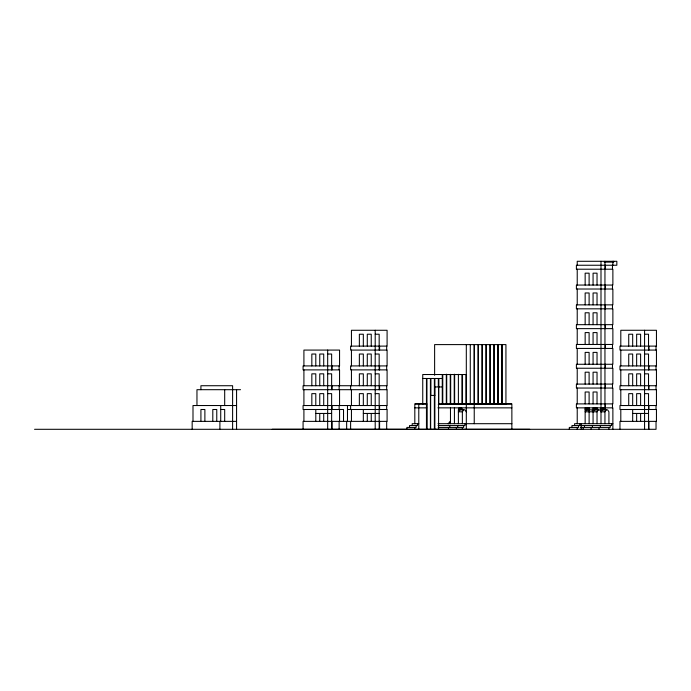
<?xml version="1.0" encoding="UTF-8"?>
<svg xmlns="http://www.w3.org/2000/svg" width="691" height="691" viewBox="0 0 691 691"><rect width="100%" height="100%" fill="white"/><g stroke="black" fill="none" stroke-linecap="round" stroke-linejoin="round"><path stroke-width="1.04" d="M458.392 423.695L458.392 409.832L459.049 407.854L459.714 409.832L458.392 411.81L462.357 411.81L463.678 409.832M461.035 409.832L461.692 407.854L462.357 409.832M595.711 409.832L596.376 407.854L597.033 409.832M603.632 409.832L604.297 407.854L604.953 409.832M585.813 410.825L585.147 409.832L585.813 407.854L586.469 409.832L585.147 411.81L597.033 411.81L598.354 409.832M588.447 410.825L589.112 409.832L588.447 407.854L587.791 409.832L589.112 411.81M593.733 410.825L593.068 409.832L593.733 407.854L594.39 409.832L593.068 411.81L591.755 409.832L586.469 409.832M594.39 409.832L599.676 409.832L600.997 411.81L602.31 409.832L601.654 407.854L600.997 409.832L601.654 410.825M604.953 423.695L604.953 411.81L606.275 409.832M448.226 423.842L449.806 421.605L449.806 423.583M415.231 403.89L426.701 403.89L414.816 403.89L414.816 423.695M604.202 262.114L613.703 262.114L613.703 261.293M375.204 334.228L379.169 334.228L379.169 350.078M644.565 334.228L648.529 334.228L648.529 350.078M327.672 354.034L331.637 354.034L331.637 369.884M375.204 354.034L379.169 354.034L379.169 369.884M644.565 354.034L648.529 354.034L648.529 369.884M327.672 373.84L331.637 373.84L331.637 389.689M375.204 373.84L379.169 373.84L379.169 389.689M644.565 373.84L648.529 373.84L648.529 389.689M466.313 374.522L422.745 374.522L422.745 404.304M422.745 378.487L442.551 378.487M442.551 386.951L434.622 386.951L434.622 395.425M240.528 389.689L196.961 389.689L196.961 405.531M327.672 393.645L331.637 393.645L331.637 429.301M375.204 393.645L379.169 393.645L379.169 429.301M644.565 393.645L648.529 393.645L648.529 429.301M434.872 395.425L430.666 395.425L430.666 429.301M438.586 403.89L511.867 403.89L511.867 429.301M438.284 404.304L511.452 403.89M236.572 405.531L192.996 405.531L192.996 421.372M414.816 407.854L426.701 407.854M437.964 407.854L511.867 407.854M220.723 409.495L224.687 409.495L224.687 421.372M347.478 409.495L387.09 409.495L387.09 421.372L303.081 421.372L303.081 429.301M459.714 409.832L464.991 409.832L466.313 411.81M602.31 409.832L607.596 409.832L608.918 411.81L608.918 423.695M600.997 411.81L604.953 411.81M315.796 413.451L331.637 413.451M363.328 413.451L379.169 413.451M632.68 413.451L648.529 413.451M236.572 421.372L192.167 421.372L192.167 429.301M418.781 423.695L412.181 423.695L412.181 425.561M438.051 423.695L511.867 423.695M612.874 423.695L574.584 423.695L574.584 425.561M438.051 425.561L464.991 425.561L464.991 423.695M580.31 425.561L611.561 425.561L611.561 423.695M438.154 427.427L463.678 427.427L463.678 425.561M580.31 427.427L610.239 427.427L610.239 425.561M34.55 429.301L656.035 429.301L656.035 421.372M458.392 409.832L459.049 410.825M656.035 346.113L656.035 350.078M656.035 365.919L656.035 369.884M656.035 385.725L656.035 389.689M656.035 405.531L656.035 409.495M648.944 346.113L648.944 350.078M648.944 365.919L648.944 369.884M648.944 385.725L648.944 389.689M648.944 405.531L648.944 409.495M648.944 421.372L648.944 429.301M644.565 330.272L644.565 429.301M640.609 346.113L640.609 334.228L636.644 334.228L636.644 346.113M640.609 365.919L640.609 354.034L636.644 354.034L636.644 365.919M640.609 385.725L640.609 373.84L636.644 373.84L636.644 385.725M640.609 405.531L640.609 393.645L636.644 393.645L636.644 405.531M640.609 413.451L640.609 421.372M636.644 413.451L636.644 421.372M632.68 346.113L632.68 334.228L628.724 334.228L628.724 346.113M632.68 365.919L632.68 354.034L628.724 354.034L628.724 365.919M632.68 385.725L632.68 373.84L628.724 373.84L628.724 385.725M632.68 405.531L632.68 393.645L628.724 393.645L628.724 405.531M632.68 409.495L632.68 421.372M620.803 346.113L620.803 330.272L656.45 330.272L656.45 346.113L619.974 346.113L619.974 350.078L656.45 350.078L656.45 365.919L619.974 365.919L619.974 369.884L656.45 369.884L656.45 385.725L619.974 385.725L619.974 389.689L656.45 389.689L656.45 405.531L619.974 405.531L619.974 409.495L656.45 409.495L656.45 421.372L619.974 421.372L619.974 429.301M620.803 350.078L620.803 365.919M620.803 369.884L620.803 385.725M620.803 389.689L620.803 405.531M620.803 409.495L620.803 421.372M612.874 261.293L612.874 265.249M612.874 429.301L612.874 407.854L576.398 407.854L576.398 403.89L612.874 403.89L612.874 388.048L576.398 388.048L576.398 384.084L612.874 384.084L612.874 368.243L576.398 368.243L576.398 364.278L612.874 364.278L612.874 348.437L576.398 348.437L576.398 344.472L612.874 344.472L612.874 328.631L576.398 328.631L576.398 324.666L612.874 324.666L612.874 308.825L576.398 308.825L576.398 304.861L612.874 304.861L612.874 289.019L576.398 289.019L576.398 285.055L612.874 285.055L612.874 269.214L576.398 269.214L576.398 265.249L616.838 265.249L616.838 261.293L577.227 261.293L577.227 265.249M612.468 265.249L612.468 269.214M612.468 285.055L612.468 289.019M612.468 304.861L612.468 308.825M612.468 324.666L612.468 328.631M612.468 344.472L612.468 348.437M612.468 364.278L612.468 368.243M612.468 384.084L612.468 388.048M612.468 403.89L612.468 407.854M608.918 427.427L608.918 429.301M605.368 265.249L605.368 269.214M605.368 285.055L605.368 289.019M605.368 304.861L605.368 308.825M605.368 324.666L605.368 328.631M605.368 344.472L605.368 348.437M605.368 364.278L605.368 368.243M605.368 384.084L605.368 388.048M605.368 403.89L605.368 407.854M604.953 261.293L604.953 409.962M602.975 407.854L602.975 409.832M600.997 261.293L600.997 423.695M600.332 425.561L600.332 427.427M599.011 427.427L599.011 429.301M597.033 285.055L597.033 273.17L593.068 273.17L593.068 285.055M597.033 304.861L597.033 292.975L593.068 292.975L593.068 304.861M597.033 324.666L597.033 312.781L593.068 312.781L593.068 324.666M597.033 344.472L597.033 332.587L593.068 332.587L593.068 344.472M597.033 364.278L597.033 352.393L593.068 352.393L593.068 364.278M597.033 384.084L597.033 372.199L593.068 372.199L593.068 384.084M597.033 403.89L597.033 392.004L593.068 392.004L593.068 403.89M597.033 407.854L597.033 409.962M597.033 411.81L597.033 423.695M595.055 407.854L595.055 409.832M593.068 407.854L593.068 423.695M592.412 425.561L592.412 427.427M591.09 427.427L591.09 429.301M589.112 285.055L589.112 273.17L585.147 273.17L585.147 285.055M589.112 304.861L589.112 292.975L585.147 292.975L585.147 304.861M589.112 324.666L589.112 312.781L585.147 312.781L585.147 324.666M589.112 344.472L589.112 332.587L585.147 332.587L585.147 344.472M589.112 364.278L589.112 352.393L585.147 352.393L585.147 364.278M589.112 384.084L589.112 372.199L585.147 372.199L585.147 384.084M589.112 403.89L589.112 392.004L585.147 392.004L585.147 403.89M589.112 407.854L589.112 423.695M587.134 407.854L587.134 409.832M585.147 407.854L585.147 423.695M584.491 425.561L584.491 427.427M583.169 427.427L583.169 429.301M581.191 423.695L581.191 429.301M579.87 423.695L579.87 425.561L571.949 425.561L571.949 427.427M578.548 425.561L578.548 427.427L569.306 427.427L569.306 429.301M577.227 269.214L577.227 285.055M577.227 289.019L577.227 304.861M577.227 308.825L577.227 324.666M577.227 328.631L577.227 344.472M577.227 348.437L577.227 364.278M577.227 368.243L577.227 384.084M577.227 388.048L577.227 403.89M577.227 407.854L577.227 423.695M577.227 427.427L577.227 429.301M529.695 429.301L272.219 429.301M502.176 344.602L502.176 404.304M501.761 344.602L501.761 404.304M498.22 344.602L498.22 404.304M497.805 344.602L497.805 404.304M494.255 344.602L494.255 404.304M493.84 344.602L493.84 404.304M490.29 344.602L490.29 404.304M489.884 344.602L489.884 404.304M486.334 344.602L486.334 404.304M485.92 344.602L485.92 404.304M482.37 344.602L482.37 404.304M481.955 344.602L481.955 404.304M478.414 344.602L478.414 404.304M477.999 344.602L477.999 404.304M474.449 344.602L474.449 404.304M474.233 403.89L474.233 423.695M474.035 344.602L474.035 404.304M470.277 344.602L470.277 403.89L505.933 404.304L505.933 344.602L434.622 344.602L434.622 375.308M466.494 374.453L466.494 404.304M466.313 344.602L466.313 429.301M466.08 374.453L466.08 404.304M462.504 374.453L462.504 404.304M462.357 374.522L462.357 404.304M462.357 411.81L462.357 423.695M462.357 427.427L462.357 429.301M462.089 374.453L462.089 404.304M460.37 407.854L460.37 409.832M458.392 374.297L458.392 404.304M457.736 425.561L457.736 427.427M456.414 427.427L456.414 429.301M454.635 374.297L454.635 404.304M454.428 407.854L454.428 423.695M454.229 374.297L454.229 404.304M450.679 374.375L450.679 404.304M450.472 407.854L450.472 423.695M450.264 374.375L450.264 404.304M449.806 425.561L449.806 427.427M448.494 427.427L448.494 429.301M446.714 374.297L446.714 404.304M446.3 374.297L446.3 404.304M442.689 374.453L442.689 404.304M442.551 374.522L442.551 404.304M442.275 374.453L442.275 404.304M438.837 378.487L438.837 386.951M438.699 386.183L438.699 404.304M438.586 386.951L438.586 429.301M438.336 378.487L438.336 386.951M434.872 378.487L434.872 429.301M434.38 378.487L434.38 429.301M430.916 378.487L430.916 395.425M430.415 378.487L430.415 429.301M426.952 378.487L426.952 429.301M426.701 403.89L426.701 429.301M426.459 378.487L426.459 429.301M418.781 403.89L418.781 429.301M417.459 423.695L417.459 425.561L409.538 425.561L409.538 427.427M416.137 425.561L416.137 427.427L406.895 427.427L406.895 429.301M414.816 427.427L414.816 429.301M386.684 346.113L386.684 350.078M386.684 365.919L386.684 369.884M386.684 385.725L386.684 389.689M386.684 405.531L386.684 409.495M386.684 421.372L386.684 429.301M379.584 346.113L379.584 350.078M379.584 365.919L379.584 369.884M379.584 385.725L379.584 389.689M379.584 405.531L379.584 409.495M379.584 421.372L379.584 429.301M375.204 330.272L375.204 429.301M371.248 346.113L371.248 334.228L367.284 334.228L367.284 346.113M371.248 365.919L371.248 354.034L367.284 354.034L367.284 365.919M371.248 385.725L371.248 373.84L367.284 373.84L367.284 385.725M371.248 405.531L371.248 393.645L367.284 393.645L367.284 405.531M371.248 413.451L371.248 421.372M367.284 413.451L367.284 421.372M363.328 346.113L363.328 334.228L359.363 334.228L359.363 346.113M363.328 365.919L363.328 354.034L359.363 354.034L359.363 365.919M363.328 385.725L363.328 373.84L359.363 373.84L359.363 385.725M363.328 405.531L363.328 393.645L359.363 393.645L359.363 405.531M363.328 409.495L363.328 421.372M351.443 346.113L351.443 330.272L387.09 330.272L387.09 346.113L350.613 346.113L350.613 350.078L387.09 350.078L387.09 365.919L350.613 365.919L350.613 369.884L387.09 369.884L387.09 385.725L303.081 385.725L303.081 389.689L387.09 389.689L387.09 405.531L303.081 405.531L303.081 409.495L343.522 409.495L343.522 421.372M351.443 350.078L351.443 365.919M351.443 369.884L351.443 385.725M351.443 389.689L351.443 405.531M351.443 409.495L351.443 421.372M350.613 385.725L350.613 389.689M350.613 405.531L350.613 409.495M350.613 421.372L350.613 429.301M347.478 405.531L347.478 421.372M346.657 421.372L346.657 429.301M339.557 385.725L339.557 369.884L303.081 369.884L303.081 365.919L339.557 365.919L339.557 350.078L303.91 350.078L303.91 365.919M339.557 389.689L339.557 405.531M339.557 409.495L339.557 421.372M339.143 365.919L339.143 369.884M339.143 385.725L339.143 389.689M339.143 405.531L339.143 409.495M339.143 421.372L339.143 429.301M332.051 365.919L332.051 369.884M332.051 385.725L332.051 389.689M332.051 405.531L332.051 409.495M332.051 421.372L332.051 429.301M327.672 350.078L327.672 429.301M323.716 365.919L323.716 354.034L319.752 354.034L319.752 365.919M323.716 385.725L323.716 373.84L319.752 373.84L319.752 385.725M323.716 405.531L323.716 393.645L319.752 393.645L319.752 405.531M323.716 413.451L323.716 421.372M319.752 413.451L319.752 421.372M315.796 365.919L315.796 354.034L311.831 354.034L311.831 365.919M315.796 385.725L315.796 373.84L311.831 373.84L311.831 385.725M315.796 405.531L315.796 393.645L311.831 393.645L311.831 405.531M315.796 409.495L315.796 421.372M303.91 369.884L303.91 385.725M303.91 389.689L303.91 405.531M303.91 409.495L303.91 421.372M236.572 389.689L236.572 429.301M232.608 429.301L232.608 385.725L200.917 385.725L200.917 389.689M224.687 389.689L224.687 405.531M220.723 405.531L220.723 421.372M219.902 421.372L219.902 429.301M216.767 421.372L216.767 409.495L212.802 409.495L212.802 421.372M204.881 421.372L204.881 409.495L200.917 409.495L200.917 421.372"/></g></svg>
